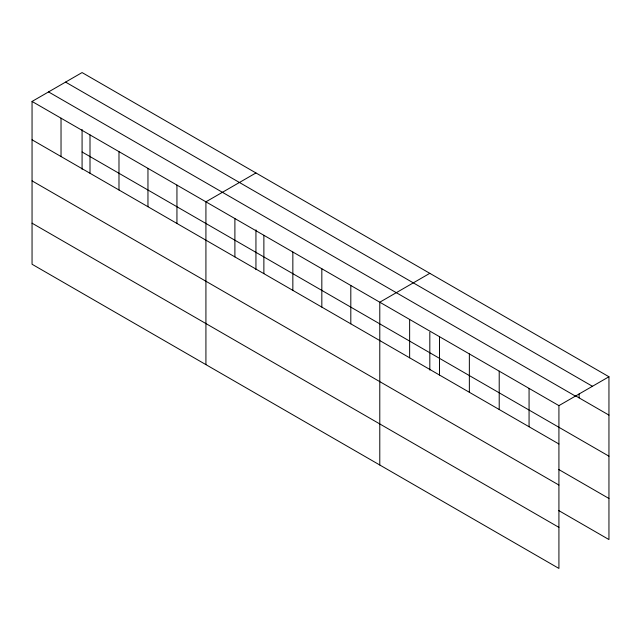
<?xml version="1.0" encoding="UTF-8"?>
<svg xmlns="http://www.w3.org/2000/svg" width="641" height="641" viewBox="0 0 641 641"><rect width="100%" height="100%" fill="white"/><g stroke="black" fill="none" stroke-linecap="round" stroke-linejoin="round"><path stroke-width="0.96" d="M32.05 101.446L558.92 405.633L558.92 568.431L32.05 264.244L32.05 101.446L82.08 72.569L608.95 376.756L608.95 539.554L558.623 510.492M255.943 172.95L205.921 201.827L205.921 364.625M429.815 273.33L379.784 302.215L379.784 465.013M558.92 405.633L608.95 376.756M65.566 82.096L592.444 386.283M575.682 395.898L608.95 415.104M48.556 91.919L575.434 396.106M82.08 151.981L608.95 456.176M32.05 139.802L558.92 443.989M558.623 469.428L608.95 498.482M32.05 180.866L558.92 485.053M32.05 223.18L558.92 527.367M579.095 393.935L579.095 397.869M529.065 388.398L529.065 426.754M499.211 371.163L499.211 409.511M469.356 353.928L469.356 392.276M439.502 336.685L439.502 375.041M429.815 332.214L429.815 370.057M409.639 319.45L409.639 357.798M350.811 285.485L350.811 323.833M321.83 268.755L321.83 307.103M292.849 252.025L292.849 290.373M263.876 235.295L263.876 273.643M255.943 229.879L255.943 269.677M234.894 218.557L234.894 256.913M176.94 185.097L176.94 223.453M147.959 168.367L147.959 206.722M118.986 151.637L118.986 189.992M90.004 134.906L90.004 173.262M82.08 129.498L82.08 169.296M61.031 118.176L61.031 156.532"/></g></svg>
